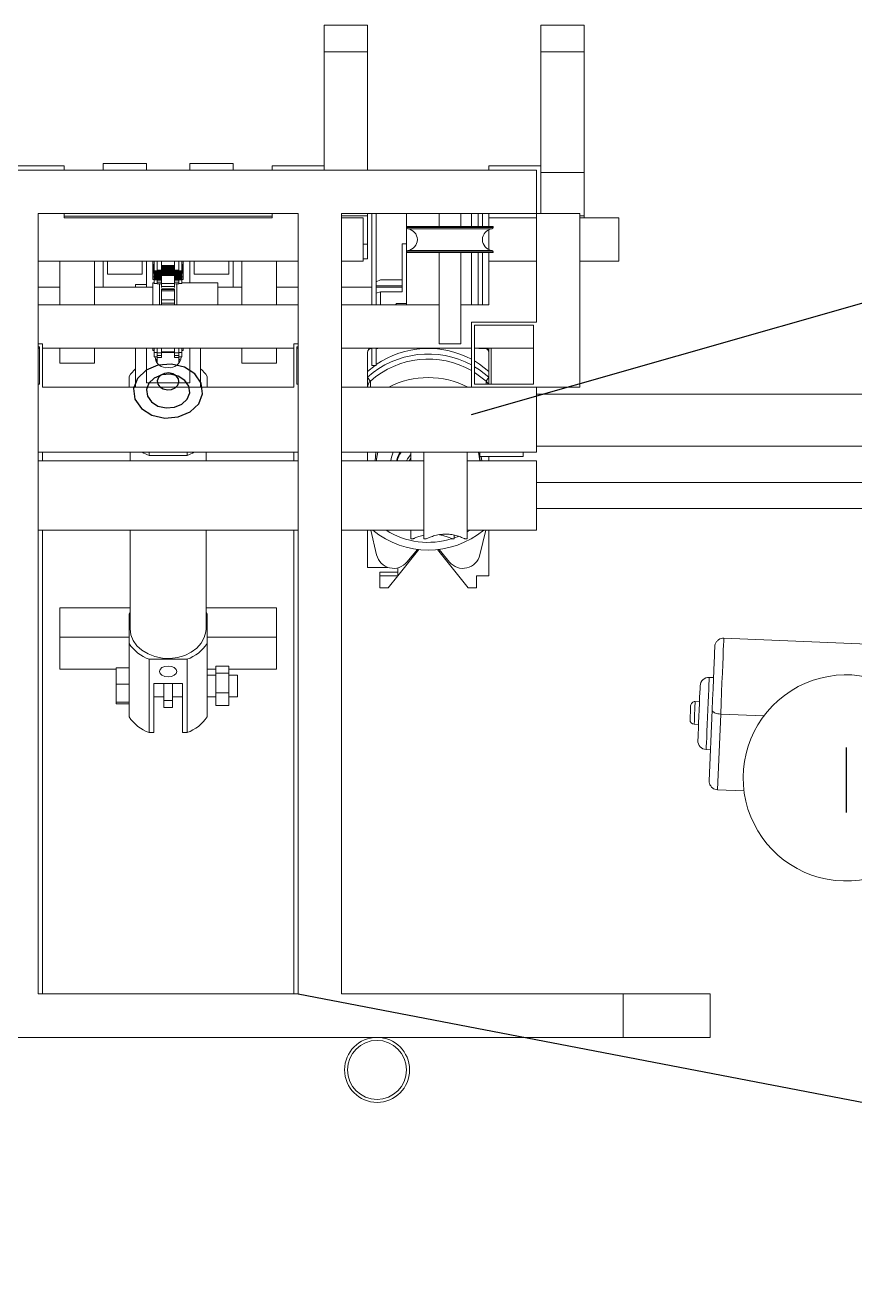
# Model space of a CAD drawing. Header units: millimetres. Extents: x -250 to 3947, y -1468 to 870.
# Drawn here: x -21.9 to 73.9, y 197.6 to 342 of the extents above; entities that cross this region are included whole.
import ezdxf

# ---------------------------------------------------------------- set-up
doc = ezdxf.new("R2010")
doc.units = ezdxf.units.MM
doc.linetypes.add('CENTERX2', pattern=[20.32, 12.7, -2.54, 2.54, -2.54])

msp = doc.modelspace()

# ---------------------------------------------------------------- linework, layer by layer
at = {"color": 7, "linetype": 'Continuous', "lineweight": 15}
for p, q in [((17.6383, 341.9932), (12.6383, 341.9932)), ((42.6383, 341.9932), (37.6383, 341.9932)), ((17.6383, 338.9132), (12.6383, 338.9132)), ((12.6383, 338.9132), (12.6383, 325.7432)), ((17.6383, 338.9132), (17.6383, 325.2432)), ((42.6383, 338.9132), (37.6383, 338.9132)), ((37.6383, 338.9132), (37.6383, 325.7432)), ((42.6383, 338.9132), (42.6383, 324.9932)), ((-47.8617, 325.2432), (37.1383, 325.2432)), ((-17.3617, 325.7432), (-23.3617, 325.7432)), ((-17.3617, 325.2432), (-17.3617, 325.7432)), ((-12.8617, 325.2432), (-12.8617, 326.0168)), ((-7.8617, 326.0168), (-12.8617, 326.0168)), ((-7.8617, 325.2432), (-7.8617, 326.0168)), ((-2.8617, 325.2432), (-2.8617, 326.0168)), ((-2.8617, 326.0168), (2.1383, 326.0168)), ((2.1383, 325.2432), (2.1383, 326.0168)), ((12.6383, 325.7432), (6.6383, 325.7432)), ((6.6383, 325.7432), (6.6383, 325.2432)), ((12.6383, 325.2432), (12.6383, 325.7432)), ((37.6383, 325.7432), (31.6383, 325.7432)), ((31.6383, 325.7432), (31.6383, 325.2432)), ((37.1383, 320.2432), (37.1383, 325.2432)), ((37.6383, 320.2432), (37.6383, 325.7432)), ((42.6383, 324.9932), (37.6383, 324.9932)), ((42.6383, 324.9932), (42.6383, 319.9932)), ((-20.3617, 320.2432), (9.6383, 320.2432)), ((-20.3617, 230.2432), (-20.3617, 320.2432)), ((-17.3617, 319.7432), (-17.3617, 320.2432)), ((6.6383, 319.9509), (-17.3617, 319.9509)), ((6.6383, 319.7432), (-17.3617, 319.7432)), ((6.6383, 320.2432), (6.6383, 319.7432)), ((9.6383, 230.2432), (9.6383, 320.2432)), ((14.6383, 320.2432), (37.1383, 320.2432)), ((14.6383, 230.2432), (14.6383, 320.2432)), ((17.6383, 319.9932), (14.6383, 319.9932)), ((17.1383, 319.7432), (14.6383, 319.7432)), ((17.1383, 319.7432), (17.1383, 314.7432)), ((17.6383, 320.2432), (17.6383, 319.9932)), ((17.6383, 319.9932), (17.6383, 316.7314)), ((18.1383, 309.7432), (18.1383, 320.2432)), ((18.6383, 309.7432), (18.6383, 320.2432)), ((22.1383, 320.2432), (22.1383, 318.7432)), ((25.8883, 320.2432), (25.8883, 318.7432)), ((28.3883, 318.7432), (28.3883, 320.2432)), ((29.6383, 320.2432), (29.6383, 318.7432)), ((30.3883, 320.2432), (30.3883, 318.7432)), ((31.6383, 320.2432), (31.6383, 319.7432)), ((31.6383, 319.7432), (37.1383, 319.7432)), ((31.6383, 319.7432), (31.6383, 318.7432)), ((37.1383, 320.2432), (42.1383, 320.2432)), ((37.1383, 307.7432), (37.1383, 320.2432)), ((42.1383, 300.2432), (42.1383, 320.2432)), ((42.6383, 319.9932), (42.1383, 319.9932)), ((46.6383, 319.7432), (42.1383, 319.7432)), ((42.6383, 319.9932), (42.6383, 319.7432)), ((46.6383, 319.7432), (46.6383, 314.7432)), ((22.1383, 318.7432), (22.1383, 318.6351)), ((22.1383, 318.7432), (27.1383, 318.7432)), ((22.1383, 318.6351), (22.1383, 315.8513)), ((27.1383, 318.7432), (32.1383, 318.7432)), ((31.6383, 318.3888), (31.6383, 316.0975)), ((32.1383, 318.6351), (32.1383, 318.7432)), ((17.6383, 316.7314), (17.1383, 316.7314)), ((17.6383, 315.0213), (17.6383, 316.7314)), ((22.1383, 316.7432), (21.6383, 316.7432)), ((21.6383, 311.2146), (21.6383, 316.7432)), ((17.6383, 315.0213), (17.1383, 315.0213)), ((22.1383, 315.8513), (22.1383, 315.7432)), ((22.1383, 315.7432), (27.1383, 315.7432)), ((22.1383, 315.7432), (22.1383, 309.7432)), ((25.8883, 315.7432), (25.8883, 305.2432)), ((27.1383, 315.7432), (32.1383, 315.7432)), ((28.3883, 305.2432), (28.3883, 315.7432)), ((29.6383, 315.7432), (29.6383, 309.7432)), ((30.3883, 315.7432), (30.3883, 309.7432)), ((31.6383, 315.7432), (31.6383, 314.7432)), ((32.1383, 315.7432), (32.1383, 315.8513)), ((9.6383, 314.7432), (-20.3617, 314.7432)), ((-17.8617, 309.7432), (-17.8617, 314.7432)), ((-13.8617, 309.7432), (-13.8617, 314.7432)), ((-12.8617, 314.7432), (-12.8617, 311.751)), ((-12.3617, 314.7432), (-12.3617, 313.2432)), ((-8.3617, 313.2432), (-8.3617, 314.7432)), ((-7.8617, 314.7432), (-7.8617, 311.751)), ((-7.1117, 314.7432), (-7.1117, 314.395)), ((-7.1117, 314.395), (-6.9617, 314.395)), ((-7.1117, 314.395), (-7.1117, 314.2797)), ((-7.1117, 314.2797), (-6.9617, 314.2797)), ((-7.1117, 314.2797), (-7.1117, 314.1644)), ((-7.1117, 314.1644), (-6.9617, 314.1644)), ((-7.1117, 314.1644), (-7.1117, 314.0491)), ((-7.1117, 314.0491), (-6.9617, 314.0491)), ((-7.1117, 314.0491), (-7.1117, 313.9338)), ((-7.1117, 313.9383), (-7.1117, 313.8185)), ((-7.1117, 313.9338), (-6.9617, 313.9338)), ((-7.1117, 313.8185), (-6.9617, 313.8185)), ((-7.1117, 313.8185), (-7.1117, 313.7032)), ((-7.1117, 313.7032), (-6.9617, 313.7032)), ((-7.1117, 313.7032), (-7.1117, 313.5879)), ((-7.1117, 313.5879), (-6.9617, 313.5879)), ((-7.1117, 313.5879), (-7.1117, 313.4726)), ((-7.1117, 313.4726), (-6.9617, 313.4726)), ((-7.1117, 313.4726), (-7.1117, 313.3573)), ((-7.1117, 313.3573), (-6.9617, 313.3573)), ((-7.1117, 313.3573), (-7.1117, 312.9383)), ((-6.9617, 313.645), (-6.9617, 314.7432)), ((-6.9617, 313.645), (-6.6117, 313.645)), ((-6.9617, 313.5297), (-6.9617, 313.645)), ((-6.9617, 313.5297), (-6.6117, 313.5297)), ((-6.9617, 313.4144), (-6.9617, 313.5297)), ((-6.9617, 313.4144), (-6.6117, 313.4144)), ((-6.9617, 313.2991), (-6.9617, 313.4144)), ((-6.6117, 313.7103), (-6.6117, 314.7432)), ((-6.6117, 313.595), (-6.6117, 313.7109)), ((-6.6117, 313.7103), (-6.1117, 313.7103)), ((-6.6117, 313.4797), (-6.6117, 313.5956)), ((-6.6117, 313.595), (-6.1117, 313.595)), ((-6.6117, 313.3644), (-6.6117, 313.4803)), ((-6.6117, 313.4797), (-6.1117, 313.4797)), ((-6.6117, 313.2491), (-6.6117, 313.365)), ((-6.6117, 313.3644), (-6.1117, 313.3644)), ((-6.1117, 313.7103), (-6.1117, 314.7432)), ((-6.1117, 314.2603), (-4.6117, 314.2603)), ((-6.1117, 314.145), (-4.6117, 314.145)), ((-6.1117, 314.0297), (-4.6117, 314.0297)), ((-6.1117, 313.9144), (-4.6117, 313.9144)), ((-6.1117, 313.7991), (-4.6117, 313.7991)), ((-6.1117, 313.595), (-6.1117, 313.7109)), ((-6.1117, 313.6838), (-4.6117, 313.6838)), ((-6.1117, 313.4797), (-6.1117, 313.5956)), ((-6.1117, 313.5685), (-4.6117, 313.5685)), ((-6.1117, 313.3644), (-6.1117, 313.4803)), ((-6.1117, 313.4532), (-4.6117, 313.4532)), ((-6.1117, 313.2491), (-6.1117, 313.365)), ((-6.1117, 313.3379), (-4.6117, 313.3379)), ((-4.6117, 313.7103), (-4.6117, 314.7432)), ((-4.6117, 313.595), (-4.6117, 313.7109)), ((-4.6117, 313.7103), (-4.1117, 313.7103)), ((-4.6117, 313.4797), (-4.6117, 313.5956)), ((-4.6117, 313.595), (-4.1117, 313.595)), ((-4.6117, 313.3644), (-4.6117, 313.4803)), ((-4.6117, 313.4797), (-4.1117, 313.4797)), ((-4.6117, 313.2491), (-4.6117, 313.365)), ((-4.6117, 313.3644), (-4.1117, 313.3644)), ((-4.1117, 313.7103), (-4.1117, 314.7432)), ((-4.1117, 313.595), (-4.1117, 313.7109)), ((-4.1117, 313.645), (-3.7617, 313.645)), ((-4.1117, 313.4797), (-4.1117, 313.5956)), ((-4.1117, 313.5297), (-3.7617, 313.5297)), ((-4.1117, 313.3644), (-4.1117, 313.4803)), ((-4.1117, 313.4144), (-3.7617, 313.4144)), ((-4.1117, 313.2491), (-4.1117, 313.365)), ((-3.7617, 313.645), (-3.7617, 314.7432)), ((-3.7617, 314.395), (-3.6117, 314.395)), ((-3.7617, 314.2797), (-3.6117, 314.2797)), ((-3.7617, 314.1644), (-3.6117, 314.1644)), ((-3.7617, 314.0491), (-3.6117, 314.0491)), ((-3.7617, 313.9338), (-3.6117, 313.9338)), ((-3.7617, 313.8185), (-3.6117, 313.8185)), ((-3.7617, 313.7032), (-3.6117, 313.7032)), ((-3.7617, 313.5297), (-3.7617, 313.645)), ((-3.7617, 313.5879), (-3.6117, 313.5879)), ((-3.7617, 313.4144), (-3.7617, 313.5297)), ((-3.7617, 313.4726), (-3.6117, 313.4726)), ((-3.7617, 313.2991), (-3.7617, 313.4144)), ((-3.7617, 313.3573), (-3.6117, 313.3573)), ((-3.6117, 314.7432), (-3.6117, 314.395)), ((-3.6117, 314.395), (-3.6117, 314.2797)), ((-3.6117, 314.2797), (-3.6117, 314.1644)), ((-3.6117, 314.1644), (-3.6117, 314.0491)), ((-3.6117, 314.0491), (-3.6117, 313.9338)), ((-3.6117, 313.9383), (-3.6117, 313.8185)), ((-3.6117, 313.8185), (-3.6117, 313.7032)), ((-3.6117, 313.7032), (-3.6117, 313.5879)), ((-3.6117, 313.5879), (-3.6117, 313.4726)), ((-3.6117, 313.4726), (-3.6117, 313.3573)), ((-3.6117, 313.3573), (-3.6117, 312.9383)), ((-2.8617, 314.7432), (-2.8617, 312.2432)), ((-2.3617, 313.2432), (-2.3617, 314.7432)), ((1.6383, 314.7432), (1.6383, 313.2432)), ((2.1383, 314.7432), (2.1383, 311.751)), ((3.1383, 309.7432), (3.1383, 314.7432)), ((7.1383, 309.7432), (7.1383, 314.7432)), ((17.1383, 314.7432), (14.6383, 314.7432)), ((37.1383, 314.7432), (31.6383, 314.7432)), ((31.6383, 309.7432), (31.6383, 314.7432)), ((46.6383, 314.7432), (42.1383, 314.7432)), ((-12.3617, 313.2432), (-8.3617, 313.2432)), ((-9.1117, 312.0534), (-9.1117, 311.751)), ((-9.1117, 312.0534), (-7.8617, 312.0534)), ((-7.1117, 312.9383), (-6.9617, 312.9383)), ((-7.1117, 312.9383), (-7.1117, 312.6632)), ((-7.1117, 312.6632), (-6.9617, 312.6632)), ((-6.9617, 312.2432), (-7.1117, 312.2432)), ((-7.1117, 310.5457), (-7.1117, 312.2432)), ((-6.9617, 313.2991), (-6.6117, 313.2991)), ((-6.9617, 313.1838), (-6.9617, 313.2991)), ((-6.9617, 313.1838), (-6.6117, 313.1838)), ((-6.9617, 313.0685), (-6.9617, 313.1838)), ((-6.9617, 313.0685), (-6.6117, 313.0685)), ((-6.9617, 312.9532), (-6.9617, 313.0685)), ((-6.9617, 312.9532), (-6.6117, 312.9532)), ((-6.9617, 312.8379), (-6.9617, 312.9532)), ((-6.9617, 312.8379), (-6.6117, 312.8379)), ((-6.9617, 312.7226), (-6.9617, 312.8379)), ((-6.9617, 312.7226), (-6.6117, 312.7226)), ((-6.9617, 312.6073), (-6.9617, 312.7226)), ((-6.9617, 312.6073), (-6.6117, 312.6073)), ((-6.9617, 312.1883), (-6.9617, 312.6073)), ((-6.9617, 312.1883), (-6.6117, 312.1883)), ((-6.6117, 313.1338), (-6.6117, 313.2497)), ((-6.6117, 313.2491), (-6.1117, 313.2491)), ((-6.6117, 313.0185), (-6.6117, 313.1344)), ((-6.6117, 313.1338), (-6.1117, 313.1338)), ((-6.6117, 312.9032), (-6.6117, 313.0191)), ((-6.6117, 313.0185), (-6.1117, 313.0185)), ((-6.6117, 312.7879), (-6.6117, 312.9038)), ((-6.6117, 312.9032), (-6.1117, 312.9032)), ((-6.6117, 312.6726), (-6.6117, 312.7885)), ((-6.6117, 312.7879), (-6.1117, 312.7879)), ((-6.6117, 312.5573), (-6.6117, 312.6732)), ((-6.6117, 312.6726), (-6.1117, 312.6726)), ((-6.6117, 312.5573), (-6.1117, 312.5573)), ((-6.6117, 312.3209), (-6.6117, 312.5573)), ((-6.6117, 312.3209), (-6.1117, 312.3209)), ((-6.6117, 312.1383), (-6.6117, 312.3209)), ((-6.6117, 312.1383), (-6.2115, 312.1383)), ((-6.1117, 313.1338), (-6.1117, 313.2497)), ((-6.1117, 313.2226), (-4.6117, 313.2226)), ((-6.1117, 313.0185), (-6.1117, 313.1344)), ((-6.1117, 313.1073), (-4.6117, 313.1073)), ((-6.1117, 312.9032), (-6.1117, 313.0191)), ((-6.1117, 312.7879), (-6.1117, 312.9038)), ((-6.1117, 312.6726), (-6.1117, 312.7885)), ((-6.1117, 312.5573), (-6.1117, 312.6732)), ((-6.1117, 312.3209), (-6.1117, 312.5573)), ((-6.1117, 312.4481), (-6.1117, 312.2024)), ((-6.1117, 312.2024), (-4.6117, 312.2024)), ((-6.1117, 312.2024), (-6.1117, 311.8294)), ((-4.6117, 313.1338), (-4.6117, 313.2497)), ((-4.6117, 313.2491), (-4.1117, 313.2491)), ((-4.6117, 313.0185), (-4.6117, 313.1344)), ((-4.6117, 313.1338), (-4.1117, 313.1338)), ((-4.6117, 312.9032), (-4.6117, 313.0191)), ((-4.6117, 313.0185), (-4.1117, 313.0185)), ((-4.6117, 312.7879), (-4.6117, 312.9038)), ((-4.6117, 312.9032), (-4.1117, 312.9032)), ((-4.6117, 312.6726), (-4.6117, 312.7885)), ((-4.6117, 312.7879), (-4.1117, 312.7879)), ((-4.6117, 312.5573), (-4.6117, 312.6732)), ((-4.6117, 312.6726), (-4.1117, 312.6726)), ((-4.6117, 312.5573), (-4.1117, 312.5573)), ((-4.6117, 312.3209), (-4.6117, 312.5573)), ((-4.6117, 312.4481), (-4.6117, 312.2024)), ((-4.1117, 312.3209), (-4.6117, 312.3209)), ((-4.6117, 312.2024), (-4.6117, 311.8294)), ((-4.5119, 312.1383), (-4.1117, 312.1383)), ((-4.1117, 313.2991), (-3.7617, 313.2991)), ((-4.1117, 313.1338), (-4.1117, 313.2497)), ((-4.1117, 313.1838), (-3.7617, 313.1838)), ((-4.1117, 313.0185), (-4.1117, 313.1344)), ((-4.1117, 313.0685), (-3.7617, 313.0685)), ((-4.1117, 312.9032), (-4.1117, 313.0191)), ((-4.1117, 312.9532), (-3.7617, 312.9532)), ((-4.1117, 312.7879), (-4.1117, 312.9038)), ((-4.1117, 312.8379), (-3.7617, 312.8379)), ((-4.1117, 312.6726), (-4.1117, 312.7885)), ((-4.1117, 312.7226), (-3.7617, 312.7226)), ((-4.1117, 312.5573), (-4.1117, 312.6732)), ((-4.1117, 312.6073), (-3.7617, 312.6073)), ((-4.1117, 312.3209), (-4.1117, 312.5573)), ((-4.1117, 312.1383), (-4.1117, 312.3209)), ((-4.1117, 312.1883), (-3.7617, 312.1883)), ((-3.7617, 313.1838), (-3.7617, 313.2991)), ((-3.7617, 313.0685), (-3.7617, 313.1838)), ((-3.7617, 312.9532), (-3.7617, 313.0685)), ((-3.7617, 312.8379), (-3.7617, 312.9532)), ((-3.7617, 312.9383), (-3.6117, 312.9383)), ((-3.7617, 312.7226), (-3.7617, 312.8379)), ((-3.7617, 312.6073), (-3.7617, 312.7226)), ((-3.7617, 312.6632), (-3.6117, 312.6632)), ((-3.7617, 312.1883), (-3.7617, 312.6073)), ((0.3883, 312.2432), (-3.7617, 312.2432)), ((-3.6117, 312.9383), (-3.6117, 312.6632)), ((1.6383, 313.2432), (-2.3617, 313.2432)), ((0.3883, 310.5457), (0.3883, 312.2432)), ((19.1383, 312.6032), (18.6383, 312.3792)), ((21.6383, 311.9312), (18.6383, 311.9312)), ((21.6383, 312.6032), (19.1383, 312.6032)), ((-17.8617, 311.751), (-20.3617, 311.751)), ((-7.1117, 311.751), (-13.8617, 311.751)), ((-7.1117, 309.7432), (-7.1117, 310.5457)), ((-6.1117, 311.8294), (-4.6117, 311.8294)), ((-6.1117, 311.8294), (-6.1117, 311.7054)), ((-4.6117, 311.5775), (-6.1117, 311.5775)), ((-6.1117, 311.5636), (-4.6117, 311.5636)), ((-6.1117, 311.4845), (-6.1117, 311.5436)), ((-6.1117, 311.4845), (-4.6117, 311.4845)), ((-6.1117, 311.4845), (-6.1117, 311.3432)), ((-6.1117, 311.3432), (-4.6117, 311.3432)), ((-6.1117, 310.297), (-6.1117, 310.7377)), ((-4.6117, 311.8294), (-4.6117, 311.7054)), ((-4.6117, 311.4845), (-4.6117, 311.5436)), ((-4.6117, 311.4845), (-4.6117, 311.3432)), ((-4.6117, 310.297), (-4.6117, 310.7377)), ((3.1383, 311.751), (0.3883, 311.751)), ((0.3883, 309.7432), (0.3883, 310.5457)), ((9.6383, 311.751), (7.1383, 311.751)), ((18.1383, 311.751), (14.6383, 311.751)), ((21.6383, 311.751), (18.6383, 311.751)), ((18.6383, 311.0831), (19.1383, 311.2146)), ((21.6383, 311.2146), (19.1383, 311.2146)), ((19.1383, 311.2146), (19.1383, 309.7432)), ((9.6383, 309.7432), (-20.3617, 309.7432)), ((-6.1117, 310.297), (-4.6117, 310.297)), ((-6.1117, 310.297), (-6.1117, 309.903)), ((-6.1117, 309.903), (-4.6117, 309.903)), ((-6.1117, 309.903), (-6.1117, 309.7432)), ((-4.6117, 310.297), (-4.6117, 309.903)), ((-4.6117, 309.903), (-4.6117, 309.7432)), ((25.8883, 309.7432), (14.6383, 309.7432)), ((20.8723, 309.7432), (20.9274, 309.8723)), ((20.9274, 309.8723), (20.9274, 309.7432)), ((20.9274, 309.8723), (22.1383, 309.8723)), ((31.6383, 309.7432), (28.3883, 309.7432)), ((29.6383, 300.2432), (29.6383, 307.7432)), ((29.6383, 307.7432), (37.1383, 307.7432)), ((29.9883, 307.3932), (36.7883, 307.3932)), ((29.9883, 300.5932), (29.9883, 307.3932)), ((36.7883, 307.3932), (36.7883, 300.5932)), ((-19.8617, 305.2432), (-20.3617, 305.2432)), ((-20.2117, 304.8932), (-20.3617, 304.8932)), ((-20.2117, 304.7432), (-20.3617, 304.7432)), ((-20.2117, 300.5932), (-20.2117, 304.8932)), ((-19.8617, 300.2432), (-19.8617, 305.2432)), ((9.1383, 304.7432), (-19.8617, 304.7432)), ((-17.8617, 302.9932), (-17.8617, 304.7432)), ((-13.8617, 302.9932), (-13.8617, 304.7432)), ((-9.1117, 300.2432), (-9.1117, 304.7432)), ((-7.8617, 304.7432), (-7.8617, 300.7258)), ((-7.1117, 304.7432), (-7.1117, 304.4678)), ((-6.9617, 304.7415), (-6.9617, 304.242)), ((-6.6117, 304.7415), (-6.6117, 304.242)), ((-6.1117, 304.7479), (-6.1117, 304.192)), ((-6.1117, 304.742), (-4.6117, 304.742)), ((-4.6117, 304.7479), (-4.6117, 304.192)), ((-4.1117, 304.7415), (-4.1117, 304.242)), ((-3.7617, 304.7415), (-3.7617, 304.242)), ((-3.6117, 304.7432), (-3.6117, 304.4678)), ((-2.8617, 300.7258), (-2.8617, 304.7432)), ((-1.6117, 304.7432), (-1.6117, 300.2432)), ((3.1383, 302.9932), (3.1383, 304.7432)), ((7.1383, 302.9932), (7.1383, 304.7432)), ((9.1383, 305.2432), (9.1383, 300.2432)), ((9.6383, 305.2432), (9.1383, 305.2432)), ((9.6383, 304.8932), (9.4883, 304.8932)), ((9.4883, 304.8932), (9.4883, 300.5932)), ((9.6383, 304.7432), (9.4883, 304.7432)), ((29.6383, 304.7432), (14.6383, 304.7432)), ((18.1383, 302.7432), (18.1383, 304.7058)), ((18.6383, 304.7554), (18.6383, 302.7432)), ((18.8141, 304.7058), (18.6383, 304.7058)), ((28.3883, 305.2432), (25.8883, 305.2432)), ((36.7883, 304.7432), (29.9883, 304.7432)), ((30.4625, 304.7058), (31.1376, 304.7058)), ((31.6383, 304.7432), (31.6383, 301.4683)), ((31.8883, 304.7432), (31.8883, 300.5932)), ((-7.1117, 304.4678), (-6.9617, 304.4678)), ((-6.9617, 304.242), (-6.6117, 304.242)), ((-6.9617, 303.7178), (-6.9617, 304.242)), ((-6.9617, 303.7178), (-6.6117, 303.7178)), ((-6.6117, 304.2478), (-6.6117, 304.192)), ((-6.6117, 303.8906), (-6.6117, 304.1979)), ((-6.6117, 304.192), (-6.1117, 304.192)), ((-6.6117, 303.8906), (-6.1117, 303.8906)), ((-6.6117, 303.6678), (-6.6117, 303.8906)), ((-6.6117, 303.6678), (-6.1117, 303.6678)), ((-6.6117, 303.6678), (-6.6117, 303.0023)), ((-6.1117, 304.2998), (-4.6117, 304.2998)), ((-6.1117, 304.2787), (-4.6117, 304.2787)), ((-6.1117, 304.2178), (-4.6117, 304.2178)), ((-6.1117, 303.8906), (-6.1117, 304.1979)), ((-6.1117, 303.6678), (-6.1117, 303.8906)), ((-4.6117, 303.8906), (-4.6117, 304.1979)), ((-4.6117, 304.192), (-4.1117, 304.192)), ((-4.1117, 303.8906), (-4.6117, 303.8906)), ((-4.6117, 303.6678), (-4.6117, 303.8906)), ((-4.6117, 303.6678), (-4.1117, 303.6678)), ((-4.1117, 304.2478), (-4.1117, 304.192)), ((-4.1117, 304.242), (-3.7617, 304.242)), ((-4.1117, 303.8906), (-4.1117, 304.1979)), ((-4.1117, 303.6678), (-4.1117, 303.8906)), ((-4.1117, 303.7178), (-3.7617, 303.7178)), ((-4.1117, 303.0023), (-4.1117, 303.6678)), ((-3.7617, 304.4678), (-3.6117, 304.4678)), ((-3.7617, 303.7178), (-3.7617, 304.242)), ((17.639, 304.2579), (17.6388, 302.5745)), ((17.6388, 302.0458), (17.639, 304.2083)), ((17.639, 304.2083), (17.639, 304.2579)), ((31.6376, 304.2579), (31.6376, 304.2083)), ((31.6378, 302.0458), (31.6376, 304.2579)), ((31.6378, 302.0458), (31.6376, 304.2083)), ((-17.8617, 302.9932), (-13.8617, 302.9932)), ((3.1383, 302.9932), (7.1383, 302.9932)), ((17.6389, 302.8622), (17.6383, 302.8622)), ((17.6383, 302.5745), (17.6383, 302.8622)), ((17.6388, 302.5745), (17.6383, 302.5745)), ((17.6383, 301.4754), (17.6383, 302.5745)), ((17.6383, 301.3879), (17.6383, 302.0454)), ((17.6388, 302.0458), (18.512, 302.7432)), ((17.6388, 302.0458), (17.6388, 302.5745)), ((18.6383, 302.7432), (18.1383, 302.7432)), ((31.6383, 301.3879), (31.6383, 302.0454)), ((-20.3617, 300.5932), (-20.2117, 300.5932)), ((-9.8617, 301.4692), (-9.8617, 300.2432)), ((-7.8617, 300.7258), (-2.8617, 300.7258)), ((-0.8617, 300.2432), (-0.8617, 301.4692)), ((9.4883, 300.5932), (9.6383, 300.5932)), ((36.7883, 300.5932), (29.9883, 300.5932)), ((9.1383, 300.2432), (-19.8617, 300.2432)), ((29.6383, 300.2432), (14.6383, 300.2432)), ((29.6383, 300.2432), (42.1383, 300.2432)), ((37.1383, 300.2432), (37.1383, 292.7432)), ((37.1383, 299.4149), (97.7973, 299.4149)), ((37.1383, 293.4149), (85.3493, 293.4149)), ((9.6383, 292.7432), (-20.3617, 292.7432)), ((9.6383, 291.7432), (-20.3617, 291.7432)), ((-19.8617, 291.7432), (-19.8617, 292.7432)), ((-9.7367, 292.7432), (-9.7367, 291.7432)), ((-7.5411, 292.7432), (-7.5411, 292.3474)), ((-7.5411, 292.3474), (-3.1822, 292.3474)), ((-3.1822, 292.7432), (-3.1822, 292.3474)), ((-0.9867, 291.7432), (-0.9867, 292.7432)), ((9.1383, 291.7432), (9.1383, 292.7432)), ((37.1383, 292.7432), (14.6383, 292.7432)), ((24.1383, 291.7432), (14.6383, 291.7432)), ((17.6381, 291.7432), (17.6381, 292.7432)), ((17.6381, 291.7432), (17.6381, 292.7432)), ((17.6383, 291.7432), (17.6383, 292.7432)), ((22.6383, 292.7432), (22.6383, 291.7432)), ((24.1383, 292.7432), (24.1383, 287.7432)), ((29.1383, 292.7432), (29.1383, 287.7432)), ((37.1383, 291.7432), (29.1383, 291.7432)), ((30.6005, 291.7432), (30.4303, 292.7432)), ((30.5804, 292.2432), (30.5804, 292.7432)), ((35.5804, 292.2432), (30.5804, 292.2432)), ((31.6383, 292.2432), (31.6383, 291.7432)), ((31.6385, 291.7432), (31.6385, 292.2432)), ((31.6385, 291.7432), (31.6385, 292.2432)), ((35.5804, 292.2432), (35.5804, 292.7432)), ((37.1383, 291.7432), (37.1383, 287.7432)), ((75.3493, 289.2432), (37.1383, 289.2432)), ((24.1383, 287.7432), (24.1383, 282.7432)), ((29.1383, 287.7432), (29.1383, 282.7432)), ((37.1383, 287.7432), (37.1383, 283.7432)), ((37.1383, 286.2432), (75.0693, 286.2432)), ((-20.3617, 283.7432), (9.6383, 283.7432)), ((-19.8617, 230.2432), (-19.8617, 283.7432)), ((-9.7367, 283.7432), (-9.7367, 272.36)), ((-0.9867, 272.36), (-0.9867, 283.7432)), ((9.1383, 230.2432), (9.1383, 283.7432)), ((14.6383, 283.7432), (24.1383, 283.7432)), ((17.6383, 279.4433), (17.6383, 283.7432)), ((18.6898, 280.8727), (18.0079, 283.7432)), ((22.6383, 283.7432), (22.6383, 282.7432)), ((27.6383, 283.1238), (27.6383, 282.7432)), ((29.1383, 283.7432), (37.1383, 283.7432)), ((30.5868, 280.8727), (31.2687, 283.7432)), ((31.6383, 283.7432), (31.6383, 278.4561)), ((22.6383, 282.7432), (22.8883, 282.7432)), ((24.1383, 282.7432), (24.4168, 282.7432)), ((27.3598, 282.7432), (27.6383, 282.7432)), ((28.8883, 282.7432), (29.1383, 282.7432)), ((23.5682, 281.4899), (21.1383, 278.484)), ((22.1833, 280.0579), (23.3839, 281.5113)), ((29.2535, 277.1046), (25.7084, 281.4899)), ((27.0934, 280.0579), (25.8927, 281.5113)), ((17.6383, 279.4433), (19.9777, 279.4433)), ((21.1157, 278.9021), (19.0576, 278.9021)), ((19.0576, 278.9021), (19.0576, 278.4561)), ((21.1157, 278.9021), (21.1157, 278.4561)), ((21.1383, 278.484), (21.1383, 279.3948)), ((19.0576, 278.4561), (21.1157, 278.4561)), ((19.0576, 277.1046), (19.0576, 278.4561)), ((21.1157, 278.4561), (20.0231, 277.1046)), ((31.6383, 278.4561), (30.219, 278.4561)), ((30.219, 278.4561), (30.219, 277.1046)), ((20.0231, 277.1046), (19.0576, 277.1046)), ((30.219, 277.1046), (29.2535, 277.1046)), ((-17.8617, 271.3825), (-17.8617, 274.79)), ((-9.7367, 274.79), (-17.8617, 274.79)), ((7.1383, 274.79), (-0.9867, 274.79)), ((7.1383, 271.3825), (7.1383, 274.79)), ((-9.7367, 274.2467), (-9.8617, 274.0587)), ((-9.8617, 274.0587), (-9.8617, 270.6614)), ((-0.8617, 274.0587), (-0.9867, 274.2467)), ((-0.8617, 270.6614), (-0.8617, 274.0587)), ((-9.8617, 271.3825), (-17.8617, 271.3825)), ((-17.8617, 267.7234), (-17.8617, 271.3825)), ((-9.8617, 270.6614), (-9.8617, 264.1447)), ((7.1383, 271.3825), (-0.8617, 271.3825)), ((-0.8617, 270.6614), (-0.8617, 262.2033)), ((7.1383, 267.7234), (7.1383, 271.3825)), ((58.7279, 271.275), (75.3493, 270.5896)), ((-7.5411, 268.8527), (-7.5411, 260.3946)), ((-7.5411, 268.8527), (-3.1822, 268.8527)), ((-3.1822, 268.8527), (-3.1822, 260.3946)), ((-11.3617, 267.7234), (-17.8617, 267.7234)), ((-11.3617, 267.8735), (-9.8617, 267.8735)), ((-11.3617, 265.9802), (-11.3617, 267.8735)), ((0.1383, 267.7234), (-0.8617, 267.7234)), ((0.1383, 268.0591), (1.6383, 268.0591)), ((0.1383, 268.0591), (0.1383, 267.2512)), ((0.1383, 267.2512), (0.1383, 264.9736)), ((0.1383, 267.2512), (1.6383, 267.2512)), ((1.6383, 268.0591), (1.6383, 267.2512)), ((7.1383, 267.7234), (1.6383, 267.7234)), ((1.6383, 267.2512), (1.6383, 264.9736)), ((-11.3617, 265.9802), (-9.8617, 265.9802)), ((-11.3617, 263.8883), (-11.3617, 265.9802)), ((-7.0117, 266.0334), (-3.7117, 266.0334)), ((-7.0117, 260.3946), (-7.0117, 266.0334)), ((-5.849, 264.0778), (-5.849, 266.0334)), ((-4.849, 266.0334), (-4.849, 264.0778)), ((-3.7117, 266.0334), (-3.7117, 260.3946)), ((0.1383, 267.0315), (-0.8617, 267.0315)), ((2.6383, 267.0315), (1.6383, 267.0315)), ((2.6383, 267.0315), (2.6383, 264.5315)), ((57.5398, 266.7342), (57.0402, 266.7548)), ((-7.0117, 264.5315), (-5.849, 264.5315)), ((-4.849, 264.5315), (-3.7117, 264.5315)), ((-0.8617, 264.5315), (0.1383, 264.5315)), ((0.1383, 264.9736), (1.6383, 264.9736)), ((0.1383, 264.9736), (0.1383, 263.5039)), ((1.6383, 264.9736), (1.6383, 263.5039)), ((1.6383, 264.5315), (2.6383, 264.5315)), ((-11.3617, 263.8883), (-9.8617, 263.8883)), ((-11.3617, 263.6896), (-11.3617, 263.8883)), ((-11.3617, 263.6896), (-9.8617, 263.6896)), ((-9.8617, 263.8883), (-9.8617, 264.1447)), ((-9.8617, 263.869), (-9.8617, 263.8883)), ((-9.8617, 263.869), (-9.8617, 262.2033)), ((-5.849, 264.0778), (-4.849, 264.0778)), ((-5.849, 263.2815), (-5.849, 264.0778)), ((-5.849, 263.2815), (-4.849, 263.2815)), ((-4.849, 264.0778), (-4.849, 263.2815)), ((0.1383, 263.5039), (1.6383, 263.5039)), ((55.9235, 263.9453), (55.424, 263.9659)), ((57.0493, 254.8408), (57.3849, 262.977)), ((55.3159, 261.3462), (55.8155, 261.3256)), ((58.3674, 262.5325), (58.0069, 253.7899)), ((58.3674, 262.5325), (63.3582, 262.3266)), ((-7.5411, 260.3946), (-7.0117, 260.3946)), ((-3.7117, 260.3946), (-3.1822, 260.3946)), ((56.6971, 258.4337), (57.1967, 258.4131)), ((58.0069, 253.7899), (61.0544, 253.6642)), ((9.6383, 230.2432), (-20.3617, 230.2432)), ((47.1383, 230.2432), (14.6383, 230.2432)), ((47.1383, 230.2432), (47.1383, 225.2432)), ((57.1383, 230.2432), (47.1383, 230.2432)), ((57.1383, 230.2432), (57.1383, 225.2432)), ((47.1383, 225.2432), (-57.8617, 225.2432)), ((57.1383, 225.2432), (47.1383, 225.2432))]:
    msp.add_line(p, q, dxfattribs=at)
for p, q in [((29.6383, 297.0683), (180.0987, 340.0567)), ((9.6383, 230.2432), (179.5327, 197.6082))]:
    msp.add_line(p, q)
at = {"color": 8, "linetype": 'Continuous', "lineweight": 15}
for p, q in [((30.8883, 318.7432), (30.8883, 320.2432)), ((22.1383, 318.6351), (27.1383, 318.6351)), ((22.2722, 318.486), (27.1383, 318.486)), ((27.1383, 318.6351), (32.1383, 318.6351)), ((27.1383, 318.486), (32.0044, 318.486)), ((22.1383, 315.8513), (27.1383, 315.8513)), ((22.2722, 316.0004), (27.1383, 316.0004)), ((27.1383, 316.0004), (32.0044, 316.0004)), ((27.1383, 315.8513), (32.1383, 315.8513)), ((30.8883, 309.7432), (30.8883, 315.7432)), ((-6.3617, 309.7432), (-6.3617, 312.1383)), ((-4.3617, 312.1383), (-4.3617, 309.7432)), ((18.8141, 304.7058), (18.8141, 304.7432)), ((30.4625, 304.7432), (30.4625, 304.7058)), ((31.1376, 304.7058), (31.1376, 304.7432)), ((17.9716, 300.9312), (17.9716, 300.2432)), ((31.305, 300.5932), (31.305, 300.9312)), ((18.5177, 291.7432), (18.6117, 292.7432)), ((22.4228, 291.7432), (22.6383, 292.0832)), ((30.7448, 292.2432), (30.8129, 291.7432)), ((27.6383, 282.8409), (28.1173, 283.0248)), ((29.1383, 283.5285), (29.4928, 283.7432))]:
    msp.add_line(p, q, dxfattribs=at)
at = {"color": 7, "linetype": 'CENTERX2'}
msp.add_line((72.8493, 258.6649), (72.8493, 251.1649), dxfattribs=at)
at = {"color": 7, "linetype": 'Continuous', "lineweight": 15, "flags": 128}
for points in [[(-6.7652, 303.2778), (-6.6607, 303.4499), (-6.6117, 303.5116)], [(-4.1117, 303.5116), (-4.0627, 303.4499), (-3.9582, 303.2778)], [(29.9883, 303.248), (30.541, 302.8987), (31.6378, 302.0458)], [(17.6383, 302.0454), (17.6384, 302.0454), (17.6384, 302.0455), (17.6385, 302.0456), (17.6386, 302.0456), (17.6386, 302.0457), (17.6387, 302.0457), (17.6388, 302.0458), (17.6388, 302.0458)], [(29.9883, 302.5905), (30.5415, 302.2409), (31.6383, 301.3879)], [(29.9883, 301.9213), (30.2604, 301.7436), (31.305, 300.9312)], [(31.6378, 302.0458), (31.6379, 302.0458), (31.6379, 302.0457), (31.638, 302.0457), (31.638, 302.0456), (31.6381, 302.0456), (31.6382, 302.0455), (31.6382, 302.0454), (31.6383, 302.0454)], [(18.6602, 291.7432), (18.7295, 292.2703), (18.8333, 292.7432)], [(21.3723, 292.7432), (21.0846, 292.101), (20.9831, 291.7432)], [(30.4433, 292.7432), (30.5472, 292.2703), (30.6164, 291.7432)], [(-9.7367, 272.36), (-9.6471, 271.6736), (-9.3821, 271.0153), (-8.9525, 270.4121), (-8.3759, 269.8886), (-7.6759, 269.4663), (-6.8812, 269.1624), (-6.0242, 268.9895), (-5.1401, 268.9545), (-4.2651, 269.059), (-3.435, 269.2986), (-2.6837, 269.6636), (-2.0421, 270.1389), (-1.5364, 270.7052), (-1.1873, 271.3392), (-1.0091, 272.0151), (-0.9867, 272.36)], [(57.3849, 262.977), (57.4364, 264.2262), (57.4861, 265.4316), (57.5327, 266.5613), (57.5749, 267.5853), (57.6117, 268.4765), (57.642, 269.2114), (57.665, 269.7704), (57.6802, 270.1387), (57.6871, 270.3066)], [(58.7279, 271.275), (58.7243, 271.186), (58.7133, 270.9209), (58.6954, 270.485), (58.6707, 269.8872), (58.6399, 269.1397), (58.6035, 268.2576), (58.5623, 267.259), (58.5172, 266.1643), (58.469, 264.9955), (58.4187, 263.7767), (58.3674, 262.5325)], [(-4.3617, 267.443), (-4.4378, 267.6828), (-4.6546, 267.8861), (-4.979, 268.0219), (-5.3617, 268.0696), (-5.7444, 268.0219), (-6.0688, 267.8861), (-6.2856, 267.6828), (-6.3617, 267.443), (-6.2856, 267.2033), (-6.0688, 267), (-5.7444, 266.8642), (-5.3617, 266.8165), (-4.979, 266.8642), (-4.6546, 267), (-4.4378, 267.2033), (-4.3617, 267.443)], [(55.7391, 259.4741), (55.7429, 259.5659), (55.7541, 259.8362), (55.7719, 260.2691), (55.7955, 260.8396), (55.8233, 261.5144), (55.8538, 262.2544), (55.8852, 263.0165), (55.9158, 263.7565), (55.9436, 264.4313), (55.9671, 265.0018), (55.985, 265.4347), (55.9961, 265.705), (55.9999, 265.7969), (55.9999, 265.7969)], [(54.837, 261.8664), (54.8395, 261.9281), (54.8467, 262.1037), (54.8576, 262.3666), (54.8704, 262.6767), (54.8831, 262.9868), (54.894, 263.2496), (54.9012, 263.4253), (54.9038, 263.487), (54.9038, 263.487)]]:
    msp.add_lwpolyline(points, dxfattribs=at)
at = {"color": 7, "linetype": 'Continuous', "flags": 128}
for points in [[(-9.1869, 298.859), (-8.4482, 297.7875), (-7.2396, 297.0178), (-5.7451, 296.6673), (-4.1922, 296.7891), (-2.8174, 297.3649), (-1.8299, 298.3069), (-1.3801, 299.4717), (-1.5365, 300.682), (-2.2752, 301.7536), (-3.4838, 302.5232), (-4.9783, 302.8738), (-6.5312, 302.7519), (-7.906, 302.1761), (-8.8935, 301.2342), (-9.3433, 300.0693), (-9.1869, 298.859)], [(-4.5404, 300.1578), (-4.2423, 300.4587), (-4.1146, 300.8256), (-4.1768, 301.2026), (-4.4194, 301.5324), (-4.8054, 301.7647), (-5.2761, 301.8642), (-5.7598, 301.8158), (-6.183, 301.6267), (-6.4811, 301.3259), (-6.6088, 300.959), (-6.5466, 300.582), (-6.304, 300.2522), (-5.918, 300.0198), (-5.4473, 299.9203), (-4.9636, 299.9688), (-4.5404, 300.1578)], [(-7.7525, 299.2008), (-7.2908, 298.5311), (-6.5354, 298.0501), (-5.6013, 297.831), (-4.6308, 297.9072), (-3.7715, 298.267), (-3.1543, 298.8558), (-2.8732, 299.5838), (-2.9709, 300.3402), (-3.4326, 301.0099), (-4.188, 301.491), (-5.1221, 301.7101), (-6.0926, 301.6339), (-6.9519, 301.274), (-7.5691, 300.6853), (-7.8502, 299.9573), (-7.7525, 299.2008)]]:
    msp.add_lwpolyline(points, dxfattribs=at)
at = {"color": 8, "linetype": 'Continuous', "lineweight": 15, "flags": 128}
for points in [[(22.6383, 292.4688), (22.2567, 291.9588), (22.1441, 291.7432)], [(57.0402, 266.7548), (57.0365, 266.6639), (57.0254, 266.3951), (57.0075, 265.9602), (56.9835, 265.3782), (56.9545, 264.6745), (56.9217, 263.8799), (56.8866, 263.0292), (56.8507, 262.1594), (56.8156, 261.3086), (56.7829, 260.514), (56.7539, 259.8103), (56.7299, 259.2283), (56.7119, 258.7934), (56.7008, 258.5246), (56.6971, 258.4337)], [(55.424, 263.9659), (55.423, 263.9436), (55.4159, 263.7697), (55.4025, 263.4454), (55.3847, 263.0145), (55.365, 262.5352), (55.3459, 262.0722), (55.33, 261.6881), (55.3196, 261.4347), (55.3159, 261.3462)]]:
    msp.add_lwpolyline(points, dxfattribs=at)
at = {"color": 7, "linetype": 'Continuous', "lineweight": 15}
for radius in [3.75, 3.4]:
    msp.add_circle((18.7372, 221.4932), radius, dxfattribs=at)
for centre, radius, start, end in [((22.2883, 318.6351), 0.15, 180, 263.84936), ((22.1383, 317.2432), 1.25, 276.15064, 83.84936), ((32.1383, 317.2432), 1.25, 96.15064, 263.84936), ((31.9883, 318.6351), 0.15, 276.15064, 0), ((22.2883, 315.8512), 0.15, 96.15064, 180), ((31.9883, 315.8512), 0.15, 0, 83.84936), ((18.1373, 304.2568), 0.4983, 102.552571, 179.874673), ((18.1377, 304.207), 0.4988, 89.859562, 179.85371), ((24.6386, 294.1649), 10.5415, 61.68671, 124.694775), ((18.8141, 305.2081), 0.5022, 269.998499, 292.240246), ((30.4625, 305.2081), 0.5022, 247.759754, 270.001501), ((31.1389, 304.2071), 0.4988, 0.145448, 90.141281), ((31.1397, 304.2571), 0.4979, 0.091205, 77.481551), ((-5.5436, 303.7839), 1.3171, 182.87547, 277.937902), ((-5.2044, 303.8137), 1.3435, 263.278159, 355.908189), ((24.639, 293.5101), 10.5389, 61.681861, 131.626297), ((24.6389, 293.4287), 10.037, 60.125835, 131.626712), ((-6.4628, 299.3285), 4.0169, 131.257336, 147.795821), ((-4.2606, 299.3285), 4.0169, 32.204179, 48.742664), ((19.5783, 302.4539), 2.2136, 208.78891, 223.463123), ((18.6314, 300.1889), 0.9932, 131.631652, 176.866274), ((24.6383, 291.292), 10.0425, 63.041792, 116.958208), ((29.699, 302.4534), 2.2128, 316.534101, 331.213865), ((30.6434, 300.1876), 0.9953, 24.048746, 48.342884), ((-5.6509, 297.386), 5.3814, 239.625904, 249.436358), ((-5.0725, 297.386), 5.3814, 290.563642, 300.374096), ((24.6111, 290.687), 3.7232, 146.477303, 163.519809), ((24.6383, 291.4681), 10.036, 230.328669, 309.671331), ((20.6391, 281.3337), 2.003, 193.305973, 320.436845), ((28.6375, 281.3337), 2.003, 219.563181, 346.694001), ((-6.0172, 273.201), 4.6076, 213.4485, 250.685602), ((-4.7062, 273.201), 4.6076, 289.314398, 326.5515), ((56.999, 265.7557), 1, 87.63851, 177.63851), ((72.8493, 255.1649), 11.89, 51.478083, 334.669635), ((55.4034, 263.4664), 0.5, 87.63851, 177.63851), ((-6.0172, 264.7429), 4.6076, 213.448177, 250.685925), ((-4.7062, 264.7429), 4.6076, 289.314075, 326.551823), ((55.3365, 261.8458), 0.5, 177.63851, 267.63851), ((56.7383, 259.4329), 1, 177.63851, 267.63851)]:
    msp.add_arc(centre, radius, start, end, dxfattribs=at)
at = {"color": 8, "linetype": 'Continuous', "lineweight": 15}
for centre, radius, start, end in [((24.6021, 291.0007), 4.3568, 156.425133, 170.187658), ((24.6386, 291.3667), 9.0381, 237.509714, 287.703459)]:
    msp.add_arc(centre, radius, start, end, dxfattribs=at)
at = {"color": 7, "linetype": 'Continuous', "lineweight": 15}
for points, knots in [([(12.6383, 341.9932), (12.6383, 341.9096), (12.6383, 341.7535), (12.6383, 341.0361), (12.6383, 340.081), (12.6383, 339.2995), (12.6383, 338.9132)], [0, 0, 0, 0, 0.322422845, 0.602033259, 0.803284234, 1, 1, 1, 1]), ([(17.6383, 341.9932), (17.6383, 341.9096), (17.6383, 341.7535), (17.6383, 341.0361), (17.6383, 340.081), (17.6383, 339.2995), (17.6383, 338.9132)], [0, 0, 0, 0, 0.322422845, 0.602033259, 0.803284234, 1, 1, 1, 1]), ([(37.6383, 341.9932), (37.6383, 341.9096), (37.6383, 341.7535), (37.6383, 341.0361), (37.6383, 340.081), (37.6383, 339.2995), (37.6383, 338.9132)], [0, 0, 0, 0, 0.322422845, 0.602033259, 0.803284234, 1, 1, 1, 1]), ([(42.6383, 341.9932), (42.6383, 341.9096), (42.6383, 341.7535), (42.6383, 341.0361), (42.6383, 340.081), (42.6383, 339.2995), (42.6383, 338.9132)], [0, 0, 0, 0, 0.322422845, 0.602033259, 0.803284234, 1, 1, 1, 1]), ([(-6.1117, 311.3432), (-6.1117, 311.2171), (-6.1117, 310.962), (-6.1117, 310.674), (-6.1117, 310.4399), (-6.1117, 310.297)], [0, 0, 0, 0, 0.27559277, 0.55780997, 1, 1, 1, 1]), ([(-4.6117, 311.3432), (-4.6117, 311.2171), (-4.6117, 310.962), (-4.6117, 310.674), (-4.6117, 310.4399), (-4.6117, 310.297)], [0, 0, 0, 0, 0.27559277, 0.55780997, 1, 1, 1, 1]), ([(17.6383, 300.1895), (17.6383, 300.3599), (17.6383, 300.64), (17.6383, 301.0055), (17.6383, 301.245), (17.6383, 301.3611), (17.6383, 301.3818), (17.6383, 301.3879)], [0, 0, 0, 0, 0.32082176, 0.52730408, 0.73474208, 0.92254423, 1, 1, 1, 1]), ([(31.6383, 301.3879), (31.6383, 301.3698), (31.6383, 301.3337), (31.6383, 301.1703), (31.6383, 300.9422), (31.6383, 300.7381), (31.6383, 300.6149), (31.6383, 300.5932)], [0, 0, 0, 0, 0.22585886, 0.45125738, 0.68543741, 0.9445481, 1, 1, 1, 1]), ([(18.8397, 292.7432), (18.7694, 292.487), (18.6792, 292.1579), (18.674, 291.8183), (18.6729, 291.7432)], [0, 0, 0, 0, 0.77878571, 1, 1, 1, 1]), ([(22.8883, 282.7432), (22.9105, 282.7537), (22.9548, 282.7747), (23.3072, 282.9189), (23.7227, 283.0771), (24.0702, 283.1427), (24.1876, 283.1648)], [0, 0, 0, 0, 0.27902149, 0.55749156, 0.8504467, 1, 1, 1, 1]), ([(24.4168, 282.7559), (24.4093, 282.7526), (24.3834, 282.741), (24.5744, 282.8266), (24.9627, 282.981), (25.5588, 283.1658), (26.29, 283.2865), (27.0378, 283.2785), (27.7091, 283.1646), (28.2878, 282.9914), (28.7186, 282.8199), (28.8778, 282.7479), (28.8866, 282.744), (28.8883, 282.7432)], [0, 0, 0, 0, 0.03908152, 0.13609777, 0.236192, 0.34453851, 0.45552268, 0.55690042, 0.65196716, 0.75323729, 0.86365562, 0.97276455, 1, 1, 1, 1]), ([(25.925, 283.2065), (25.9385, 283.2051), (26.1786, 283.1795), (26.5951, 283.0482), (27.0863, 282.8791), (27.3668, 282.7526), (27.3617, 282.755), (27.3598, 282.7559)], [0, 0, 0, 0, 0.01507055, 0.26850246, 0.54729366, 0.83443719, 1, 1, 1, 1]), ([(58.7279, 271.275), (58.6216, 271.2695), (58.409, 271.2585), (58.1189, 271.1176), (57.8832, 270.8987), (57.7317, 270.6189), (57.6915, 270.4097), (57.6872, 270.3082), (57.6871, 270.3066)], [0, 0, 0, 0, 0.19369342, 0.38717681, 0.5865749, 0.80044478, 0.99682669, 1, 1, 1, 1]), ([(58.3674, 262.5325), (58.2616, 262.5409), (58.0501, 262.5579), (57.769, 262.6325), (57.5466, 262.7346), (57.4114, 262.8542), (57.3835, 262.9374), (57.3849, 262.9764), (57.3849, 262.977)], [0, 0, 0, 0, 0.193696053, 0.387177481, 0.586576822, 0.800444127, 0.996825792, 1, 1, 1, 1]), ([(57.0493, 254.8408), (57.0493, 254.8391), (57.0451, 254.7377), (57.0681, 254.5258), (57.196, 254.2345), (57.4129, 253.9969), (57.6903, 253.8326), (57.9013, 253.8041), (58.0069, 253.7899)], [0, 0, 0, 0, 0.00317619, 0.19955864, 0.41342318, 0.61282046, 0.80630526, 1, 1, 1, 1])]:
    msp.add_open_spline(points, degree=3, knots=knots, dxfattribs=at)

doc.saveas('drawing.dxf')
